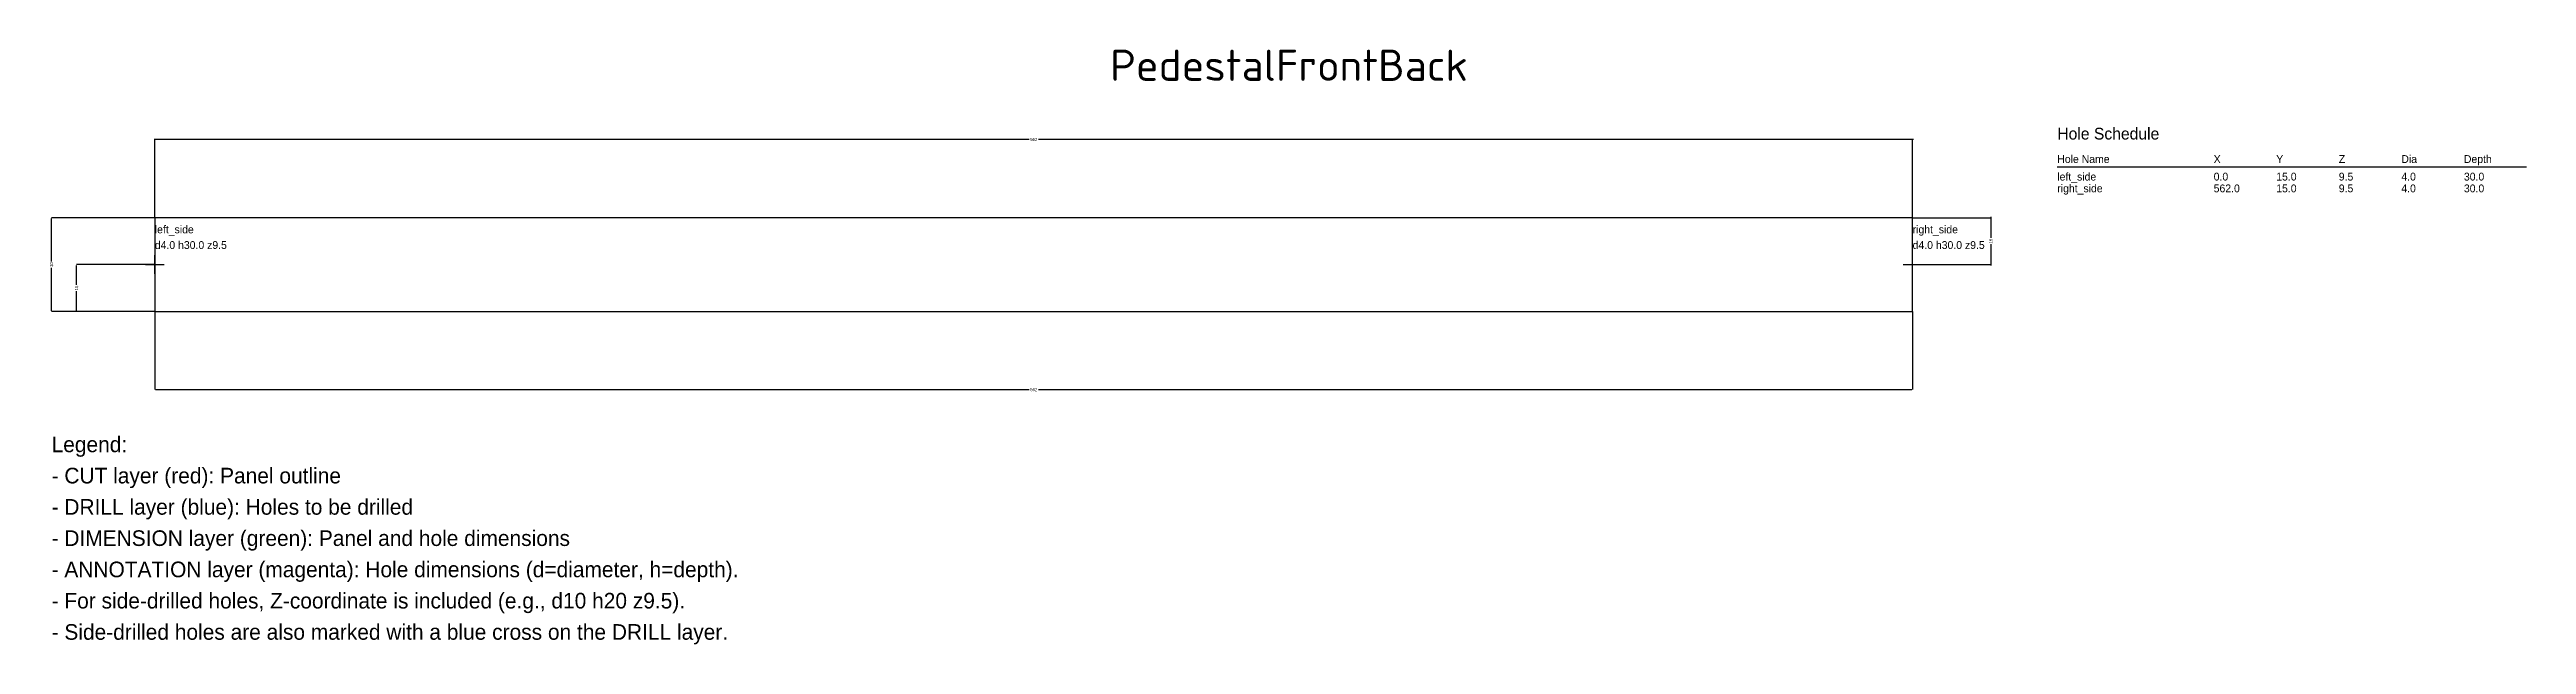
# Model space of a CAD drawing. Header units: millimetres. Extents: x -34 to 758, y -107 to 84.
import ezdxf
from ezdxf.enums import TextEntityAlignment as Align

# ---------------------------------------------------------------- set-up
doc = ezdxf.new("R2010")
doc.units = ezdxf.units.MM
for name, color, linetype in [('ANNOTATION', 6, 'Continuous'), ('CUT', 1, 'Continuous'), ('DIMENSION', 3, 'Continuous'), ('DRILL', 5, 'Continuous')]:
    doc.layers.add(name, color=color, linetype=linetype)
doc.styles.add('Title', font='ISOCPEUR.ttf')
doc.dimstyles.get("Standard").update_dxf_attribs({"dimtxt": 2.5, "dimasz": 2.5, "dimexe": 1.25, "dimexo": 0.625, "dimtad": 1, "dimtxsty": 'Standard', "dimcen": 2.5, "dimazin": 3, "dimtfac": 1, "dimtmove": 0, "dimatfit": 3})

# ---------------------------------------------------------------- blocks, each defined once
blk = doc.blocks.new('_CLOSEDFILLED')
at = {"color": 0, "linetype": 'ByBlock'}
blk.add_solid([(-1, 0.2), (0, 0), (-1, -0.2)], dxfattribs=at)
blk = doc.blocks.new('*D0')
for p, q in [((0, 0), (0, -25)), ((562, 0), (562, -25)), ((0.25, -25), (279.5, -25)), ((282.5, -25), (561.75, -25))]:
    blk.add_line(p, q)
at = {"layer": 'Defpoints'}
for p in [(0, 0), (562, 0), (0, -25)]:
    blk.add_point(p, dxfattribs=at)
at = {"layer": 'DIMENSION', "xscale": 0.25, "yscale": 0.25, "rotation": 180}
blk.add_blockref('_CLOSEDFILLED', (0, -25), dxfattribs=at)
at = {"layer": 'DIMENSION', "xscale": 0.25, "yscale": 0.25}
blk.add_blockref('_CLOSEDFILLED', (562, -25), dxfattribs=at)
at = {"layer": 'DIMENSION', "insert": (281, -25), "char_height": 1, "attachment_point": 5}
blk.add_mtext('562', dxfattribs=at)
blk = doc.blocks.new('*D2')
for p, q in [((279.5, 55), (-0.25, 55)), ((0, 30), (0, 55)), ((562.25, 55), (282.5, 55)), ((562, 30), (562, 55))]:
    blk.add_line(p, q)
at = {"layer": 'Defpoints'}
for p in [(562, 55), (0, 30), (562, 30)]:
    blk.add_point(p, dxfattribs=at)
at = {"layer": 'DIMENSION', "xscale": 0.25, "yscale": 0.25}
blk.add_blockref('_CLOSEDFILLED', (0, 55), dxfattribs=at)
at = {"layer": 'DIMENSION', "xscale": 0.25, "yscale": 0.25, "rotation": 180}
blk.add_blockref('_CLOSEDFILLED', (562, 55), dxfattribs=at)
at = {"layer": 'DIMENSION', "insert": (281, 55), "char_height": 1, "attachment_point": 5}
blk.add_mtext('562', dxfattribs=at)
blk = doc.blocks.new('*D3')
for p, q in [((0, 15), (-25, 15)), ((-25, 8.5), (-25, 14.75)), ((-25, 0.25), (-25, 6.5)), ((0, 0), (-25, 0))]:
    blk.add_line(p, q)
at = {"layer": 'Defpoints'}
for p in [(0, 15), (-25, 0), (0, 0)]:
    blk.add_point(p, dxfattribs=at)
at = {"layer": 'DIMENSION', "xscale": 0.25, "yscale": 0.25}
for p, rotation in [((-25, 15), 90), ((-25, 0), 270)]:
    blk.add_blockref('_CLOSEDFILLED', p, dxfattribs=dict(at, rotation=rotation))
at = {"layer": 'DIMENSION', "insert": (-25, 7.5), "char_height": 1, "attachment_point": 5, "rotation": 90}
blk.add_mtext('15', dxfattribs=at)
blk = doc.blocks.new('*D4')
for p, q in [((0, 30), (-33, 30)), ((-33, 16), (-33, 29.75)), ((-33, 0.25), (-33, 14)), ((0, 0), (-33, 0))]:
    blk.add_line(p, q)
at = {"layer": 'Defpoints'}
for p in [(0, 30), (-33, 0), (0, 0)]:
    blk.add_point(p, dxfattribs=at)
at = {"layer": 'DIMENSION', "xscale": 0.25, "yscale": 0.25}
for p, rotation in [((-33, 30), 90), ((-33, 0), 270)]:
    blk.add_blockref('_CLOSEDFILLED', p, dxfattribs=dict(at, rotation=rotation))
at = {"layer": 'DIMENSION', "insert": (-33, 15), "char_height": 1, "attachment_point": 5, "rotation": 90}
blk.add_mtext('30', dxfattribs=at)
blk = doc.blocks.new('*D5')
for p, q in [((562, 30), (587, 30)), ((587, 30.25), (587, 23.5)), ((587, 21.5), (587, 14.75)), ((562, 15), (587, 15))]:
    blk.add_line(p, q)
at = {"layer": 'Defpoints'}
for p in [(562, 30), (587, 30), (562, 15)]:
    blk.add_point(p, dxfattribs=at)
at = {"layer": 'DIMENSION', "xscale": 0.25, "yscale": 0.25}
for p, rotation in [((587, 30), 270), ((587, 15), 90)]:
    blk.add_blockref('_CLOSEDFILLED', p, dxfattribs=dict(at, rotation=rotation))
at = {"layer": 'DIMENSION', "insert": (587, 22.5), "char_height": 1, "attachment_point": 5, "rotation": 90}
blk.add_mtext('15', dxfattribs=at)

msp = doc.modelspace()

# ---------------------------------------------------------------- linework, layer by layer
at = {"layer": 'ANNOTATION'}
msp.add_line((608.25, 46.25), (758.25, 46.25), dxfattribs=at)
at = {"layer": 'CUT'}
for p, q in [((562, 30), (0, 30)), ((0, 30), (0, 0)), ((562, 0), (562, 30)), ((0, 0), (562, 0))]:
    msp.add_line(p, q, dxfattribs=at)
at = {"layer": 'DRILL', "color": 5}
for p, q in [((0, 12), (0, 18)), ((562, 12), (562, 18)), ((-3, 15), (3, 15)), ((559, 15), (565, 15))]:
    msp.add_line(p, q, dxfattribs=at)

# ---------------------------------------------------------------- texts
at = {"layer": 'ANNOTATION', "style": 'Title'}
msp.add_text('PedestalFrontBack', height=10, dxfattribs=at).set_placement((362.625, 78.75), align=Align.MIDDLE_CENTER)
at = {"layer": 'ANNOTATION'}
for s, height, p in [('Hole Schedule', 3.75, (608.25, 55)), ('Hole Name', 2.5, (608.25, 47.5)), ('X', 2.5, (658.25, 47.5)), ('Y', 2.5, (678.25, 47.5)), ('Z', 2.5, (698.25, 47.5)), ('Dia', 2.5, (718.25, 47.5)), ('Depth', 2.5, (738.25, 47.5)), ('right_side', 2.5, (608.25, 38.125)), ('left_side', 2.5, (608.25, 41.875)), ('0.0', 2.5, (658.25, 41.875)), ('562.0', 2.5, (658.25, 38.125)), ('15.0', 2.5, (678.25, 41.875)), ('15.0', 2.5, (678.25, 38.125)), ('9.5', 2.5, (698.25, 41.875)), ('9.5', 2.5, (698.25, 38.125)), ('4.0', 2.5, (718.25, 41.875)), ('4.0', 2.5, (718.25, 38.125)), ('30.0', 2.5, (738.25, 41.875)), ('30.0', 2.5, (738.25, 38.125)), ('left_side', 2.5, (0, 25)), ('right_side', 2.5, (562, 25)), ('d4.0 h30.0 z9.5', 2.5, (0, 20)), ('d4.0 h30.0 z9.5', 2.5, (562, 20)), ('Legend:', 5, (-33, -45)), ('- CUT layer (red): Panel outline', 5, (-33, -55)), ('- DRILL layer (blue): Holes to be drilled', 5, (-33, -65)), ('- DIMENSION layer (green): Panel and hole dimensions', 5, (-33, -75)), ('- ANNOTATION layer (magenta): Hole dimensions (d=diameter, h=depth).', 5, (-33, -85)), ('- For side-drilled holes, Z-coordinate is included (e.g., d10 h20 z9.5).', 5, (-33, -95)), ('- Side-drilled holes are also marked with a blue cross on the DRILL layer.', 5, (-33, -105))]:
    msp.add_text(s, height=height, dxfattribs=at).set_placement(p)

# ---------------------------------------------------------------- dimensions: what is measured, and where the dimension line sits
at = {"layer": 'DIMENSION'}
for base, p1, p2, picture, middle in [((562, 55), (562, 30), (0, 30), '*D2', (281, 55)), ((0, -25), (0, 0), (562, 0), '*D0', (281, -25))]:
    dim = msp.add_linear_dim(base=base, p1=p1, p2=p2, dimstyle='Standard', dxfattribs=at)
    dim.commit()
    dim.dimension.update_dxf_attribs({"geometry": picture, "text_midpoint": middle})
for base, p1, p2, picture, middle in [((-33, 0), (0, 0), (0, 30), '*D4', (-33, 15)), ((587, 30), (562, 30), (562, 15), '*D5', (587, 22.5)), ((-25, 0), (0, 0), (0, 15), '*D3', (-25, 7.5))]:
    dim = msp.add_linear_dim(base=base, p1=p1, p2=p2, angle=90, dimstyle='Standard', dxfattribs=at)
    dim.commit()
    dim.dimension.update_dxf_attribs({"geometry": picture, "text_midpoint": middle})

doc.saveas('drawing.dxf')
